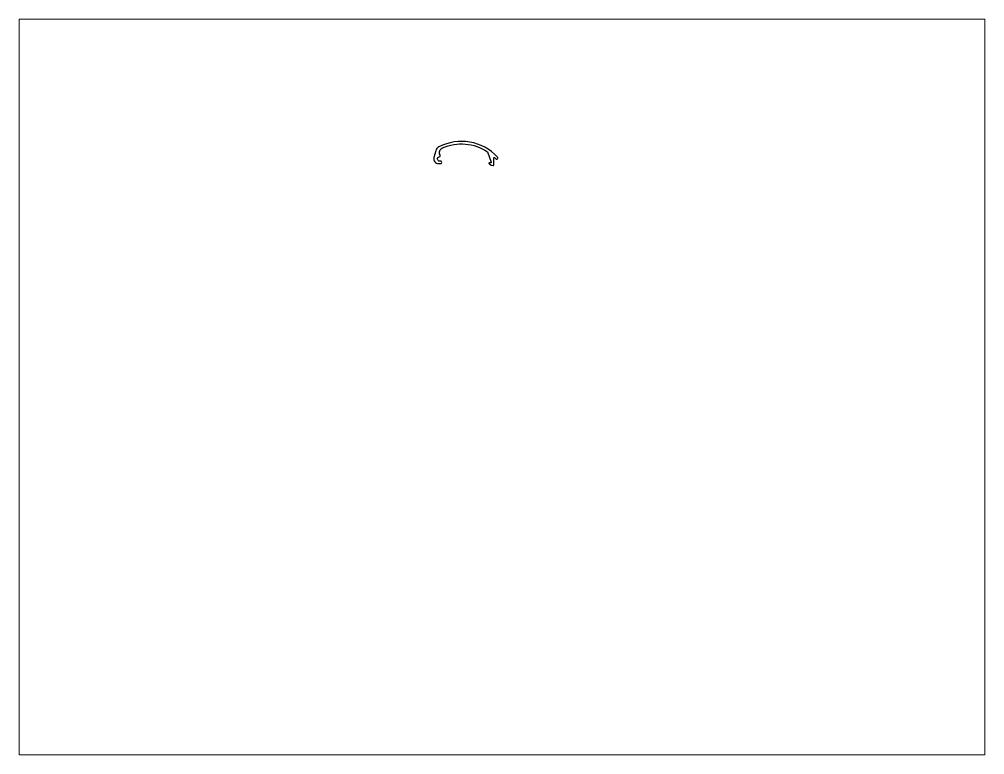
# Paper-space layout 'Layout1' of a CAD drawing. Extents: x 27 to 240, y 20 to 183.
# The model-space entities are those that its viewports show. They can reach past a viewport. Long polylines and large blocks are cut down to what shows.
import ezdxf

# ---------------------------------------------------------------- set-up
doc = ezdxf.new("R2010")
doc.units = 0
doc.header["$LTSCALE"] = 15
doc.layers.get('0').update_dxf_attribs({"linetype": 'CONTINUOUS'})

msp = doc.modelspace()

# ---------------------------------------------------------------- linework, layer by layer
at = {"color": 0, "linetype": 'CONTINUOUS', "ltscale": 0.05}
msp.add_lwpolyline([(165.74, 223.04, -0.41778), (166.75, 225.87, -0.255207), (184.66, 224.32), (186.19, 220.1, -0.587461), (185.97, 219.83), (185.53, 219.92, 0.803572), (185.38, 219.56), (186.19, 218.97, 0.131045), (186.29, 218.93), (186.99, 218.85, 0.447106), (187.21, 219.05), (187.21, 221.82, -0.667952), (187.55, 221.96, -0.008396), (187.99, 221.5, 1.022615), (188.72, 222.19, 0.334868), (165.27, 226.27, 0.208217), (164.03, 224.71), (163.31, 221.96, 0.495356), (165.14, 219.56), (165.94, 219.56, 1.002589), (165.94, 220.56), (165.65, 220.56, -0.902461), (165.41, 222.33, 0.478991)], format="xyb", close=True, dxfattribs=at)

psp = doc.layouts.get("Layout1")

# ---------------------------------------------------------------- viewports
at = {"layer": '0', "color": 0, "linetype": 'BYBLOCK', "ltscale": 0.05}
psp.add_viewport(center=(133.35, 101.6), size=(213.36, 162.56), view_center_point=(190.51, 130.3), view_height=293.8955, dxfattribs=at)

doc.saveas('drawing.dxf')
